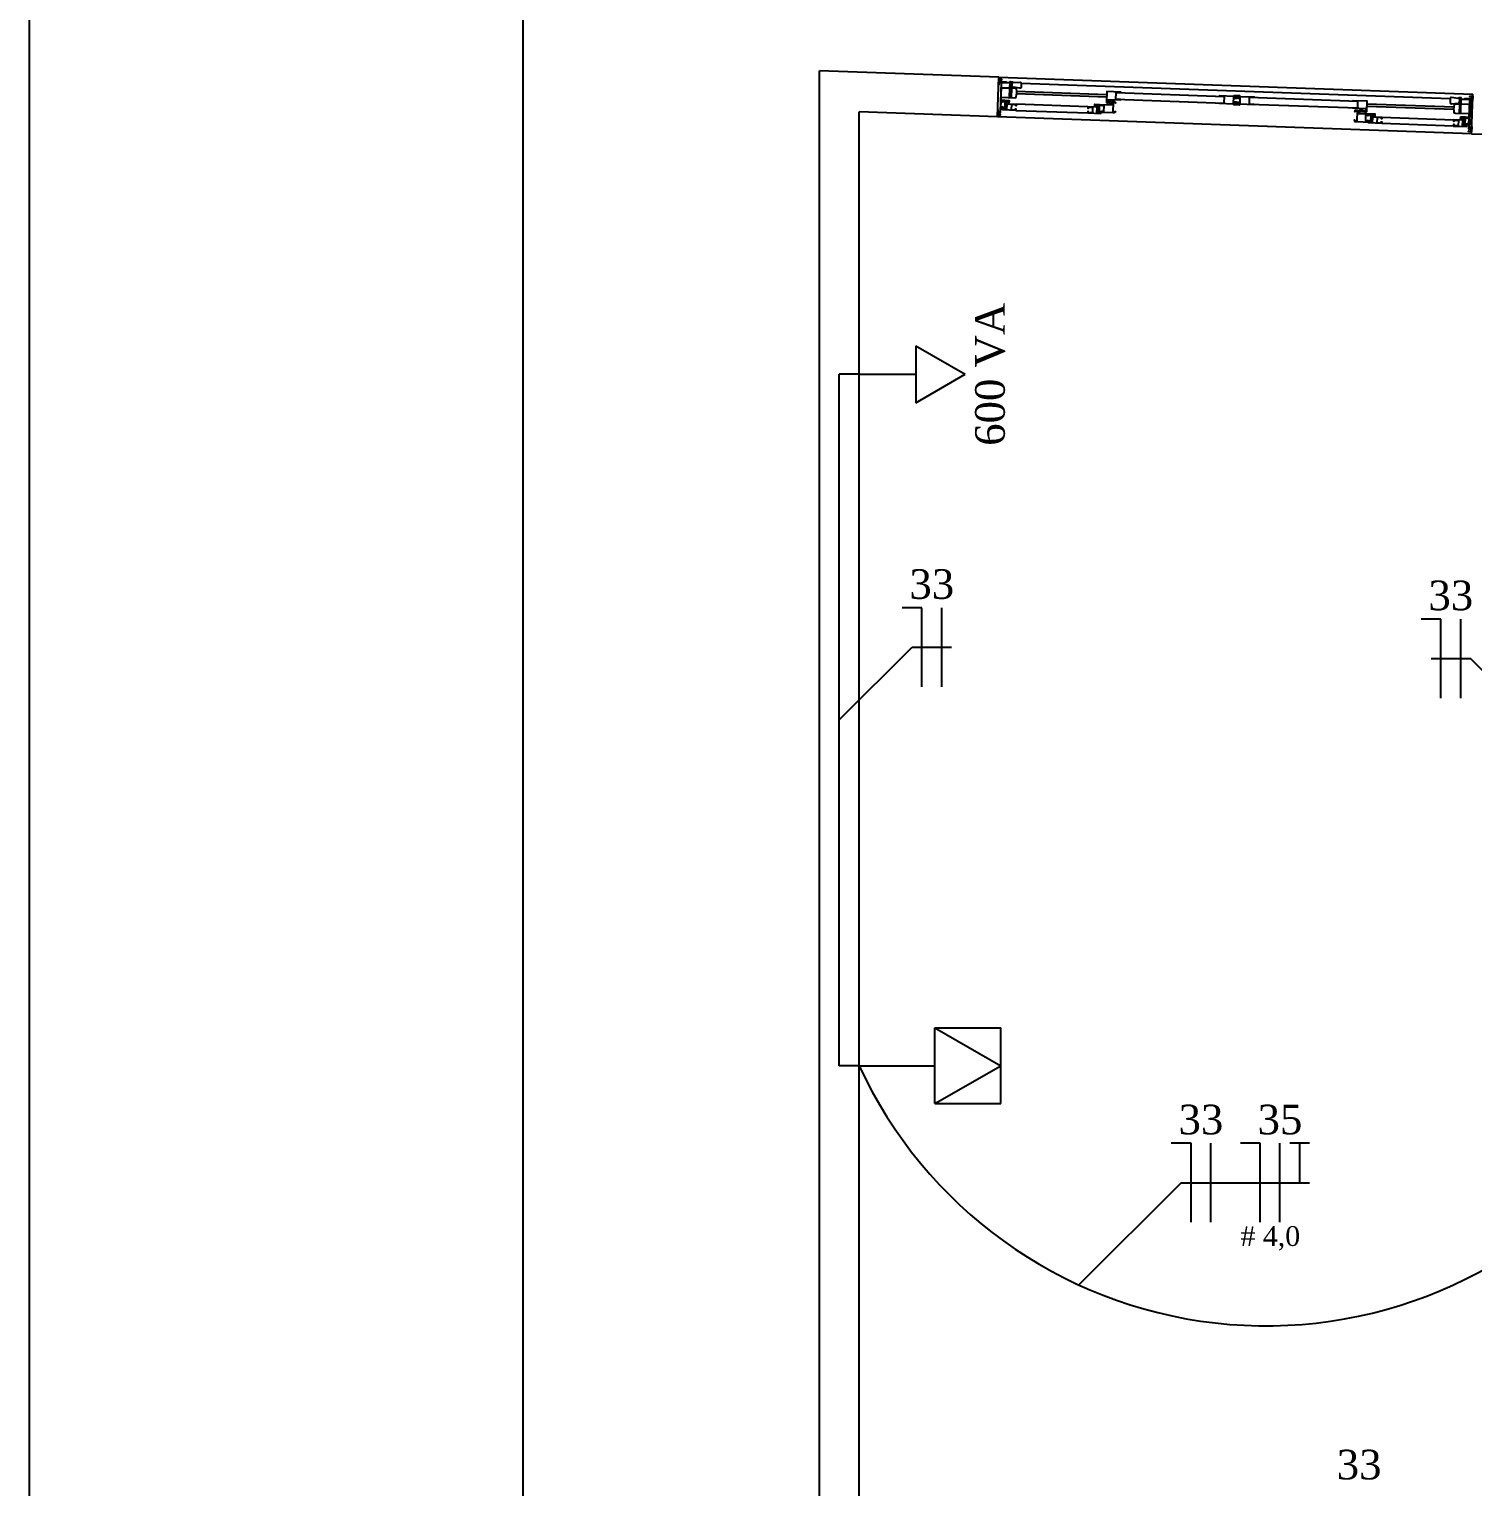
# Model space of a CAD drawing. Header units: millimetres. Extents: x 8900 to 13100, y 733 to 4033.
# Drawn here: x 8899.7 to 9265.1, y 1551.6 to 1920.5 of the extents above; entities that cross this region are included whole.
import ezdxf
from ezdxf.enums import TextEntityAlignment as Align

# ---------------------------------------------------------------- set-up
doc = ezdxf.new("R2010")
doc.units = ezdxf.units.MM
for name, color, linetype in [('001 - 0.350 Color', 1, 'Continuous'), ('002 - 0.150', 2, 'Continuous'), ('003 - 0.250', 3, 'Continuous'), ('004 - 0.350', 4, 'Continuous'), ('006 - 0.500', 6, 'Continuous'), ('010 - 0.050', 10, 'Continuous'), ('014 - 1.000', 14, 'Continuous')]:
    doc.layers.add(name, color=color, linetype=linetype)
doc.styles.add('style1', font='BOOKOS.TTF')

msp = doc.modelspace()

# ---------------------------------------------------------------- linework, layer by layer
at = {"layer": '001 - 0.350 Color', "ltscale": 2.5}
for p, q in [((9124.15, 1840.37), (9124.15, 1825.97)), ((9124.15, 1840.37), (9136.62, 1833.17)), ((9109.75, 1833.17), (9124.15, 1833.17)), ((9124.15, 1825.97), (9136.62, 1833.17)), ((9128.95, 1667.8), (9145.58, 1658.2)), ((9128.95, 1648.6), (9128.95, 1667.8)), ((9128.95, 1667.8), (9145.58, 1667.8)), ((9145.58, 1648.6), (9145.58, 1667.8)), ((9109.75, 1658.2), (9128.95, 1658.2)), ((9128.95, 1648.6), (9145.58, 1658.2)), ((9128.95, 1648.6), (9145.58, 1648.6))]:
    msp.add_line(p, q, dxfattribs=at)
at = {"layer": '002 - 0.150'}
msp.add_line((8899.75, 2184.45), (8899.75, 766.44), dxfattribs=at)
at = {"layer": '002 - 0.150', "ltscale": 2.5}
for p, q in [((9099.75, 1057.94), (9099.75, 1909.94)), ((9145.13, 1908.33), (9099.75, 1909.94)), ((9109.75, 1069.94), (9109.75, 1899.58)), ((9144.77, 1898.33), (9109.75, 1899.58)), ((9264.7, 1894.06), (9292.25, 1893.07))]:
    msp.add_line(p, q, dxfattribs=at)
at = {"layer": '002 - 0.150', "linetype": 'Continuous'}
for p, q in [((9144.77, 1898.33), (9145.13, 1908.33)), ((9264.7, 1894.06), (9265.05, 1904.09))]:
    msp.add_line(p, q, dxfattribs=at)
at = {"layer": '003 - 0.250', "ltscale": 2.5}
for p, q in [((9104.75, 1745.69), (9123.15, 1764.09)), ((9123.15, 1764.09), (9133.15, 1764.09)), ((9254.48, 1761.22), (9264.48, 1761.22)), ((9282.88, 1742.82), (9264.48, 1761.22)), ((9191.25, 1628.59), (9165.38, 1602.72)), ((9191.25, 1628.59), (9223.75, 1628.59))]:
    msp.add_line(p, q, dxfattribs=at)
at = {"layer": '004 - 0.350', "ltscale": 2.5}
for p, q in [((9109.75, 1833.17), (9104.75, 1833.17)), ((9104.75, 1658.2), (9104.75, 1833.17)), ((9109.75, 1658.2), (9104.75, 1658.2))]:
    msp.add_line(p, q, dxfattribs=at)
msp.add_arc((9212.73, 1705.82), 113.45, 204.817, 322.1453, dxfattribs=at)
at = {"layer": '006 - 0.500', "ltscale": 2.5}
for p, q in [((9125.65, 1774.09), (9120.65, 1774.09)), ((9125.65, 1754.09), (9125.65, 1774.09)), ((9130.65, 1754.09), (9130.65, 1774.09)), ((9256.98, 1771.22), (9251.98, 1771.22)), ((9256.98, 1751.22), (9256.98, 1771.22)), ((9261.98, 1751.22), (9261.98, 1771.22)), ((9193.75, 1638.59), (9188.75, 1638.59)), ((9193.75, 1618.59), (9193.75, 1638.59)), ((9198.75, 1618.59), (9198.75, 1638.59)), ((9211.25, 1638.59), (9206.25, 1638.59)), ((9211.25, 1618.59), (9211.25, 1638.59)), ((9216.25, 1618.59), (9216.25, 1638.59)), ((9223.75, 1638.59), (9218.75, 1638.59)), ((9221.25, 1628.59), (9221.25, 1638.59))]:
    msp.add_line(p, q, dxfattribs=at)
at = {"layer": '010 - 0.050'}
for p, q in [((9145.13, 1908.33), (9265.05, 1904.05)), ((9145.77, 1905.7), (9147.87, 1905.63)), ((9147.97, 1906.91), (9145.82, 1906.99)), ((9145.82, 1906.99), (9147.97, 1906.91)), ((9149.62, 1904.81), (9172.45, 1904)), ((9149.62, 1904.23), (9172.43, 1903.42)), ((9150.77, 1906.81), (9259.31, 1902.94)), ((9174.76, 1904.48), (9202.19, 1903.5)), ((9149.43, 1899.95), (9167.6, 1899.31)), ((9174.7, 1902.78), (9202.13, 1901.8)), ((9238.22, 1901.07), (9260.28, 1900.29)), ((9238.24, 1901.65), (9260.32, 1900.87)), ((9262.11, 1902.84), (9264.27, 1902.77)), ((9264.22, 1901.48), (9262.12, 1901.55)), ((9264.7, 1894.06), (9144.77, 1898.33)), ((9260.16, 1896), (9241.99, 1896.65))]:
    msp.add_line(p, q, dxfattribs=at)
for points in [[(9145.66, 1902.36), (9146.66, 1902.33), (9146.66, 1902.47), (9145.66, 1902.5), (9145.82, 1907.02), (9147.08, 1906.98), (9147.09, 1907.12), (9145.83, 1907.16), (9145.74, 1907.21), (9145.69, 1907.17), (9145.23, 1907.18), (9145.25, 1907.68), (9145.71, 1907.67), (9145.76, 1907.61), (9145.84, 1907.66), (9145.85, 1907.8), (9145.11, 1907.83), (9145.06, 1906.55), (9145.2, 1906.54), (9145.22, 1907.04), (9145.67, 1907.03), (9145.41, 1899.59), (9144.96, 1899.61), (9144.97, 1900.11), (9144.83, 1900.11), (9144.79, 1898.83), (9145.53, 1898.81), (9145.53, 1898.95), (9145.45, 1899), (9145.4, 1898.95), (9144.93, 1898.97), (9144.95, 1899.47), (9145.42, 1899.45), (9145.46, 1899.4), (9145.55, 1899.45), (9145.59, 1900.47), (9146.59, 1900.43), (9146.59, 1900.57), (9145.59, 1900.61)], [(9264.1, 1898.14), (9263.1, 1898.17), (9263.11, 1898.31), (9264.11, 1898.28), (9264.27, 1902.8), (9263.01, 1902.84), (9263.01, 1902.98), (9264.27, 1902.94), (9264.36, 1902.98), (9264.41, 1902.93), (9264.87, 1902.91), (9264.89, 1903.41), (9264.43, 1903.43), (9264.37, 1903.38), (9264.29, 1903.44), (9264.29, 1903.58), (9265.03, 1903.55), (9264.99, 1902.27), (9264.85, 1902.28), (9264.87, 1902.77), (9264.42, 1902.79), (9264.15, 1895.36), (9264.6, 1895.34), (9264.62, 1895.84), (9264.76, 1895.83), (9264.71, 1894.56), (9263.97, 1894.58), (9263.98, 1894.72), (9264.07, 1894.77), (9264.12, 1894.72), (9264.58, 1894.7), (9264.6, 1895.2), (9264.13, 1895.22), (9264.08, 1895.17), (9264, 1895.22), (9264.03, 1896.24), (9263.03, 1896.28), (9263.04, 1896.42), (9264.04, 1896.38)]]:
    msp.add_lwpolyline(points, close=True, dxfattribs=at)
for points in [[(9148.25, 1903.41), (9147.85, 1903.43), (9147.99, 1907.23), (9148.39, 1907.22), (9148.25, 1903.41)], [(9146.98, 1901.64), (9149.49, 1901.55), (9149.47, 1901.15), (9149.36, 1901.16), (9149.37, 1901.44), (9148.29, 1901.47), (9148.24, 1900.12), (9149.32, 1900.08), (9149.33, 1900.36), (9149.45, 1900.35), (9149.43, 1899.95), (9146.12, 1900.07), (9146.13, 1900.19)], [(9146.13, 1900.19), (9147.13, 1900.16), (9147.18, 1901.51), (9146.98, 1901.52), (9146.98, 1901.64)], [(9167.66, 1900.9), (9149.49, 1901.55)], [(9170.91, 1899.31), (9169.91, 1899.34), (9169.96, 1900.7), (9170.16, 1900.69), (9170.17, 1900.81), (9167.66, 1900.9), (9167.64, 1900.5), (9167.76, 1900.5), (9167.77, 1900.78), (9168.85, 1900.74), (9168.8, 1899.38), (9167.72, 1899.42), (9167.73, 1899.7), (9167.61, 1899.7), (9167.6, 1899.31), (9170.91, 1899.19), (9170.91, 1899.31)], [(9208.43, 1901.55), (9235.91, 1900.57)], [(9208.49, 1903.3), (9235.97, 1902.32)], [(9261.59, 1899.37), (9261.99, 1899.36), (9262.12, 1903.16), (9261.72, 1903.17), (9261.59, 1899.37)], [(9238.69, 1896.89), (9239.69, 1896.85), (9239.74, 1898.21), (9239.54, 1898.22), (9239.54, 1898.34), (9242.05, 1898.25), (9242.04, 1897.85), (9241.92, 1897.85), (9241.93, 1898.13), (9240.85, 1898.17), (9240.8, 1896.81), (9241.88, 1896.78), (9241.89, 1897.06), (9242.01, 1897.05), (9241.99, 1896.65), (9238.69, 1896.77), (9238.69, 1896.89)], [(9242.05, 1898.25), (9260.22, 1897.6)], [(9262.73, 1897.51), (9260.22, 1897.6), (9260.2, 1897.2), (9260.32, 1897.2), (9260.33, 1897.48), (9261.41, 1897.44), (9261.37, 1896.08), (9260.29, 1896.12), (9260.3, 1896.4), (9260.18, 1896.4), (9260.16, 1896), (9263.47, 1895.89), (9263.47, 1896.01)], [(9263.47, 1896.01), (9262.47, 1896.04), (9262.52, 1897.4), (9262.72, 1897.39), (9262.73, 1897.51)]]:
    msp.add_lwpolyline(points, dxfattribs=at)
for points in [[(9148.53, 1905.63), (9148.33, 1905.64), (9148.39, 1907.22), (9148.59, 1907.21), (9148.58, 1907.13, 0.453094), (9148.75, 1906.98), (9150.44, 1907.14, -0.453094), (9150.77, 1906.83), (9150.74, 1905.83, -0.453094), (9150.39, 1905.55), (9148.71, 1905.83, 0.453094), (9148.53, 1905.69), (9148.53, 1905.63)], [(9145.69, 1903.3), (9149.2, 1903.18, 0.357337), (9149.5, 1903.41, 0.099331), (9149.57, 1905.33, 0.357337), (9149.28, 1905.58), (9148.33, 1905.61)], [(9261.47, 1901.6), (9261.67, 1901.6), (9261.72, 1903.17), (9261.52, 1903.18), (9261.52, 1903.1, -0.453094), (9261.35, 1902.96), (9259.66, 1903.24, 0.453094), (9259.31, 1902.96), (9259.28, 1901.96, 0.453094), (9259.61, 1901.65), (9261.3, 1901.81, -0.453094), (9261.47, 1901.66), (9261.47, 1901.6)], [(9264.13, 1899.08), (9260.63, 1899.2, -0.357337), (9260.34, 1899.46, -0.099331), (9260.41, 1901.37, -0.357337), (9260.71, 1901.6), (9261.67, 1901.57)]]:
    msp.add_lwpolyline(points, format="xyb", dxfattribs=at)
for points in [[(9173.83, 1901.81, 0.957391), (9173.84, 1901.93), (9173.24, 1902, -0.388979), (9173.2, 1902.05), (9173.2, 1902.13, 0.39085), (9173.16, 1902.18), (9172.58, 1902.25, -0.39085), (9172.54, 1902.3), (9172.55, 1902.66, -0.414214), (9172.6, 1902.7), (9175.89, 1902.59), (9175.9, 1902.71), (9174.7, 1902.75), (9174.76, 1904.51), (9175.96, 1904.47), (9175.96, 1904.59), (9172.47, 1904.71), (9172.38, 1902.03, 0.414214), (9172.54, 1901.86), (9172.65, 1901.85), (9172.65, 1901.95), (9172.53, 1901.96), (9172.53, 1902.09), (9173.08, 1902.07), (9173.08, 1901.94), (9172.95, 1901.94), (9172.95, 1901.84)], [(9204.42, 1901.74), (9204.63, 1901.51, 0.668179), (9204.71, 1901.55), (9204.73, 1902.11), (9204.85, 1902.1), (9204.85, 1901.96), (9205.08, 1901.99), (9205.08, 1902.07, -0.668179), (9205.13, 1902.09), (9205.21, 1902.01), (9205.66, 1902.07, -1), (9205.68, 1901.96), (9204.84, 1901.83), (9204.83, 1901.35), (9204.6, 1901.36), (9204.41, 1901.57), (9200.92, 1901.69), (9200.93, 1901.81), (9202.13, 1901.77), (9202.19, 1903.53), (9200.99, 1903.57), (9200.99, 1903.69), (9204.48, 1903.57), (9204.69, 1903.76), (9204.91, 1903.75), (9204.89, 1903.27), (9205.72, 1903.09, -1), (9205.69, 1902.98), (9205.24, 1903.07), (9205.17, 1903, -0.668179), (9205.12, 1903.03), (9205.12, 1903.1), (9204.89, 1903.15), (9204.89, 1903), (9204.77, 1903.01), (9204.79, 1903.57, 0.668179), (9204.7, 1903.61), (9204.48, 1903.4)], [(9205.9, 1903.53), (9205.89, 1903.22), (9205.77, 1903.22), (9205.78, 1903.37), (9205.65, 1903.38), (9205.66, 1903.48), (9205.78, 1903.47), (9205.79, 1903.6), (9205.24, 1903.62), (9205.23, 1903.49), (9205.36, 1903.49), (9205.35, 1903.39), (9205.11, 1903.4), (9205.12, 1903.75), (9206.01, 1903.71), (9206.21, 1903.51), (9209.69, 1903.38), (9209.69, 1903.26), (9208.49, 1903.3), (9208.43, 1901.55), (9209.63, 1901.5), (9209.62, 1901.38), (9206.14, 1901.51), (9205.93, 1901.32), (9205.04, 1901.35), (9205.05, 1901.7), (9205.29, 1901.69), (9205.29, 1901.59), (9205.17, 1901.59), (9205.16, 1901.46), (9205.71, 1901.44), (9205.71, 1901.57), (9205.59, 1901.58), (9205.59, 1901.68), (9205.72, 1901.67), (9205.72, 1901.82), (9205.84, 1901.82), (9205.83, 1901.51, 0.668179), (9205.92, 1901.47), (9206.14, 1901.68), (9206.2, 1903.34), (9205.99, 1903.56, 0.668179)], [(9146.78, 1902.32), (9146.98, 1902.32), (9146.97, 1901.97), (9147.22, 1901.96), (9147.22, 1902.06), (9147.1, 1902.06), (9147.1, 1902.31), (9147.65, 1902.29), (9147.65, 1902.04), (9147.52, 1902.05), (9147.52, 1901.95), (9147.76, 1901.94), (9147.78, 1902.41), (9146.66, 1902.45), (9146.65, 1902.29), (9146.5, 1902.29), (9146.5, 1902.32), (9146.26, 1902.33), (9145.9, 1902.25, 1), (9145.92, 1902.13), (9146.27, 1902.21), (9146.65, 1902.2), (9146.6, 1900.7), (9146.21, 1900.71), (9145.88, 1900.82, 1), (9145.84, 1900.7), (9146.19, 1900.59), (9146.44, 1900.59), (9146.44, 1900.62), (9146.59, 1900.61), (9146.59, 1900.45), (9146.71, 1900.45)], [(9170.42, 1901.34), (9170.21, 1901.35), (9170.19, 1901), (9169.95, 1901.01), (9169.95, 1901.11), (9170.08, 1901.1), (9170.09, 1901.35), (9169.54, 1901.37), (9169.53, 1901.12), (9169.65, 1901.12), (9169.65, 1901.02), (9169.4, 1901.03), (9169.42, 1901.5), (9170.54, 1901.46), (9170.53, 1901.3), (9170.68, 1901.29), (9170.68, 1901.32), (9170.93, 1901.31), (9171.29, 1901.2, -1), (9171.25, 1901.09), (9170.91, 1901.19), (9170.53, 1901.21), (9170.48, 1899.71), (9170.86, 1899.69), (9171.2, 1899.77, -1), (9171.23, 1899.66), (9170.87, 1899.57), (9170.62, 1899.58), (9170.62, 1899.61), (9170.47, 1899.62), (9170.47, 1899.46), (9170.35, 1899.46)], [(9173.5, 1902.2), (9173.49, 1902.1), (9173.37, 1902.11), (9173.36, 1901.98), (9173.91, 1901.96), (9173.92, 1902.09), (9173.79, 1902.09), (9173.8, 1902.19), (9174.35, 1902.17, -0.414214), (9174.67, 1901.83), (9174.55, 1901.84), (9174.55, 1901.84, 0.414214), (9174.35, 1902.05), (9174.05, 1902.06), (9173.96, 1899.45), (9174.25, 1899.44, 0.414214), (9174.47, 1899.64), (9174.47, 1899.64), (9174.59, 1899.64), (9174.59, 1899.64, -0.414214), (9174.25, 1899.32), (9170.47, 1899.46), (9170.47, 1899.58), (9171.67, 1899.54), (9171.73, 1901.29), (9170.53, 1901.34), (9170.54, 1901.46), (9173.91, 1901.34), (9173.92, 1901.79), (9173.23, 1901.87), (9173.23, 1902.04), (9172.59, 1902.11, -0.957391), (9172.6, 1902.23)], [(9234.71, 1900.61), (9235.91, 1900.57), (9235.97, 1902.32), (9234.77, 1902.37), (9234.78, 1902.49), (9238.26, 1902.36), (9238.17, 1899.68, -0.414214), (9237.99, 1899.52), (9237.89, 1899.52), (9237.89, 1899.62), (9238.02, 1899.62), (9238.02, 1899.75), (9237.47, 1899.77), (9237.47, 1899.64), (9237.59, 1899.64), (9237.59, 1899.54), (9236.7, 1899.57, -0.957391), (9236.7, 1899.69), (9237.3, 1899.72, 0.388979), (9237.35, 1899.77), (9237.35, 1899.84, -0.39085), (9237.4, 1899.89), (9237.98, 1899.92, 0.39085), (9238.03, 1899.97), (9238.04, 1900.32, 0.414214), (9237.99, 1900.37), (9234.7, 1900.49)], [(9236.32, 1899.96), (9236.31, 1899.86), (9236.44, 1899.86), (9236.43, 1899.73), (9235.88, 1899.75), (9235.89, 1899.88), (9236.01, 1899.87), (9236.02, 1899.97), (9235.46, 1899.99, 0.414214), (9235.13, 1899.68), (9235.25, 1899.67), (9235.25, 1899.67, -0.414214), (9235.46, 1899.87), (9235.75, 1899.86), (9235.66, 1897.25), (9235.37, 1897.26, -0.414214), (9235.17, 1897.48), (9235.17, 1897.48), (9235.05, 1897.48), (9235.05, 1897.48, 0.414214), (9235.36, 1897.14), (9239.14, 1897.01), (9239.15, 1897.13), (9237.95, 1897.17), (9238.01, 1898.93), (9239.21, 1898.89), (9239.22, 1899.01), (9235.85, 1899.13), (9235.86, 1899.58), (9236.57, 1899.61), (9236.57, 1899.78), (9237.22, 1899.81, 0.957391), (9237.22, 1899.93)], [(9239.33, 1898.88), (9239.54, 1898.88), (9239.53, 1898.53), (9239.77, 1898.52), (9239.78, 1898.62), (9239.65, 1898.62), (9239.66, 1898.87), (9240.21, 1898.85), (9240.2, 1898.6), (9240.08, 1898.61), (9240.07, 1898.51), (9240.32, 1898.5), (9240.33, 1898.97), (9239.22, 1899.01), (9239.21, 1898.85), (9239.06, 1898.85), (9239.06, 1898.88), (9238.81, 1898.89), (9238.45, 1898.81, 1), (9238.48, 1898.69), (9238.82, 1898.77), (9239.21, 1898.76), (9239.15, 1897.26), (9238.77, 1897.27), (9238.43, 1897.38, 1), (9238.4, 1897.26), (9238.75, 1897.15), (9239, 1897.14), (9239, 1897.17), (9239.15, 1897.17), (9239.14, 1897.01), (9239.26, 1897)], [(9262.98, 1898.18), (9262.77, 1898.19), (9262.76, 1897.84), (9262.51, 1897.85), (9262.52, 1897.95), (9262.64, 1897.94), (9262.65, 1898.19), (9262.1, 1898.21), (9262.09, 1897.96), (9262.22, 1897.96), (9262.21, 1897.86), (9261.97, 1897.87), (9261.99, 1898.33), (9263.11, 1898.29), (9263.1, 1898.13), (9263.25, 1898.13), (9263.25, 1898.16), (9263.5, 1898.15), (9263.85, 1898.04, -1), (9263.82, 1897.93), (9263.48, 1898.03), (9263.1, 1898.05), (9263.04, 1896.55), (9263.43, 1896.53), (9263.77, 1896.61, -1), (9263.8, 1896.49), (9263.44, 1896.41), (9263.19, 1896.42), (9263.19, 1896.45), (9263.04, 1896.46), (9263.03, 1896.3), (9262.91, 1896.3)]]:
    msp.add_lwpolyline(points, format="xyb", close=True, dxfattribs=at)
at = {"layer": '014 - 1.000'}
msp.add_lwpolyline([(9024.75, 3982.94), (13049.75, 3982.94), (13049.75, 782.94), (9024.75, 782.94)], close=True, dxfattribs=at)

# ---------------------------------------------------------------- texts
at = {"layer": '001 - 0.350 Color', "ltscale": 2.5, "style": 'style1'}
msp.add_text('600 VA', height=7.5, rotation=90, dxfattribs=at).set_placement((9139.12, 1833.17), align=Align.TOP_CENTER)
at = {"layer": '010 - 0.050', "ltscale": 2.5, "style": 'style1'}
for s, p in [('33', (9128.15, 1774.09)), ('33', (9259.48, 1771.22)), ('33', (9196.25, 1638.59)), ('35', (9216.25, 1638.59)), ('33', (9236.28, 1551.27))]:
    msp.add_text(s, height=7.5, dxfattribs=at).set_placement(p, align=Align.BOTTOM_CENTER)
msp.add_text('# 4,0', height=5, dxfattribs=at).set_placement((9206.25, 1611.09), align=Align.BOTTOM_LEFT)

doc.saveas('drawing.dxf')
